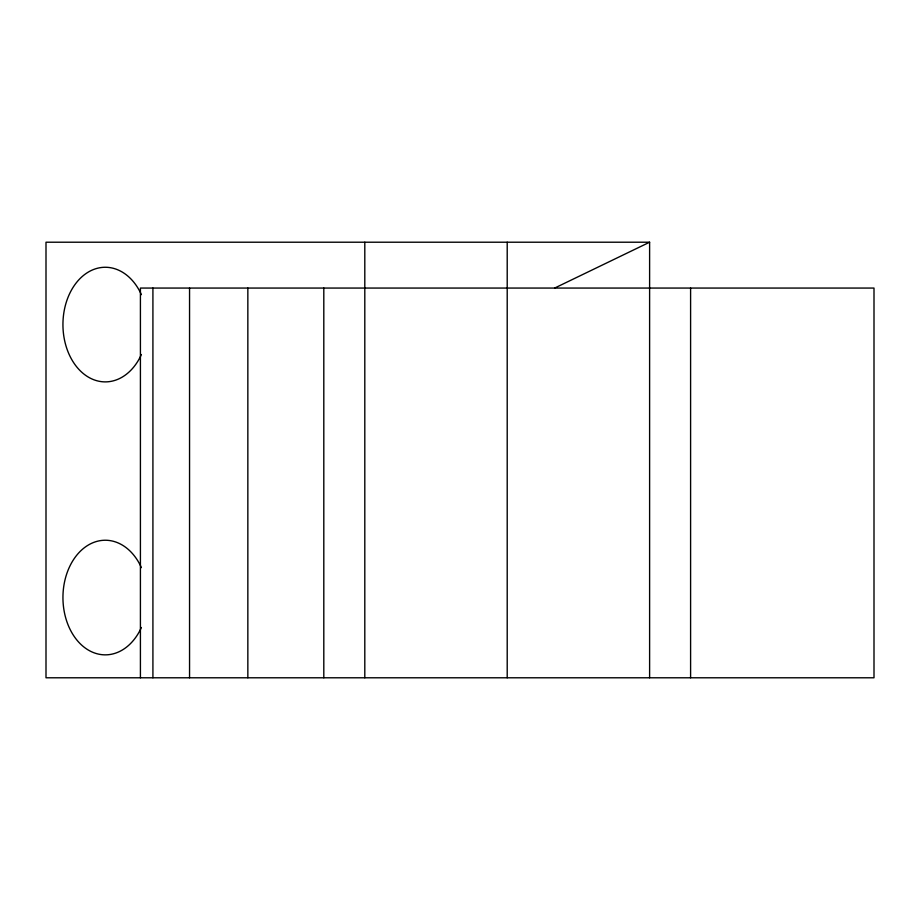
<?xml version="1.0" encoding="UTF-8"?>
<svg xmlns="http://www.w3.org/2000/svg" width="920" height="920" viewBox="0 0 920 920"><rect width="100%" height="100%" fill="white"/><g stroke="black" fill="none" stroke-linecap="round" stroke-linejoin="round"><path stroke-width="1.38" d="M554.668 288.063L649.612 242.213L649.612 677.787M649.612 242.213L46 242.213L46 677.787L874 677.787L874 288.063L140.415 288.063L140.415 677.787M690.598 288.063L690.598 677.787M507.207 242.213L507.207 677.787M364.803 242.213L364.803 677.787M323.805 288.063L323.805 677.787M247.848 288.063L247.848 677.787M189.554 288.063L189.554 677.787M152.915 288.063L152.915 677.787M141.404 627.486A57.316 42.354 -90 0 1 77.786 641.125A57.316 42.354 -90 0 1 77.786 553.966A57.316 42.354 -90 0 1 141.404 567.617M141.404 354.51A57.316 42.354 90 0 1 77.786 368.161A57.316 42.354 90 0 1 77.786 280.991A57.316 42.354 90 0 1 141.404 294.641"/></g></svg>
